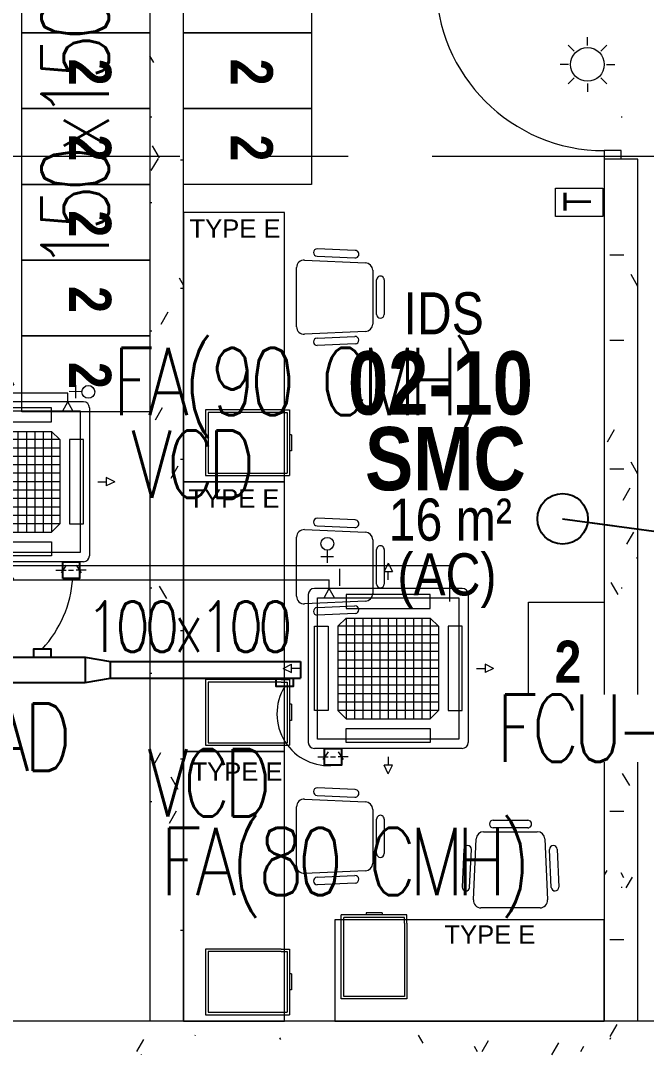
# Model space of a CAD drawing. Header units: millimetres. Extents: x 50620 to 404449, y -131543 to 97.
# Drawn here: x 357970 to 361687, y -98123 to -91993 of the extents above; entities that cross this region are included whole.
import ezdxf

# ---------------------------------------------------------------- set-up
doc = ezdxf.new("R2010")
doc.units = ezdxf.units.MM
doc.linetypes.add('CONTINOUS', pattern=[0])
doc.linetypes.add('IDA - Grid Line', pattern=[3500, 2000, -500, 500, -500])
for name, color, linetype, lineweight in [('1599_DB_A_BLK2_HQ_R21-2ND STOREY 20230517--$0$A-_DETA----_ED-1', 8, 'Continuous', 9), ('1599_DB_A_BLK2_HQ_R21-2ND STOREY 20230517--$0$A-_DOOR----_E', 8, 'Continuous', 9), ('1599_DB_A_BLK2_HQ_R21-2ND STOREY 20230517--$0$S-_COLN----_E', 8, 'Continuous', 9), ('A-_FURT----_E', 8, 'Continuous', 9), ('A-_ROOMNAME_A', 8, 'Continuous', 9), ('A-_WALL----_H-1', 8, 'Continuous', 9), ('A-_WALLPRTN_E', 8, 'Continuous', 9), ('A-_WALLPRTN_E-1', 8, 'Continuous', 18), ('FURNITURE', 8, 'Continuous', 9), ('M-_ACMV TX', 6, 'Continuous', 25), ('M-_ACON----_E-N', 7, 'Continuous', 9), ('M-_ARCHI', 8, 'Continuous', 5), ('M-AC-TEXT', 5, 'CONTINOUS', 25), ('M-ACMV_CDP', 190, 'DRAIN_PIPE', 13), ('M-ACMV_FAD', 3, 'Continuous', 25), ('M-ACMV_FCU', 5, 'Continuous', 25), ('M-ACMV_FLEXD', 222, 'Continuous', 25), ('M-ACMV_PW', 8, 'REFRIGERANT', 25), ('M-ACMV_REF-P', 134, '500-1-RP', 9), ('M-ACMV_REMOTE', 222, 'Continuous', 5), ('M-FA TEXT', 3, 'Continuous', 25), ('M_ACMV_ANNOTATION', 7, 'Continuous', 20)]:
    doc.layers.add(name, color=color, linetype=linetype, lineweight=lineweight)
doc.layers.add('S-_ANOTGRID_E-1', color=9, linetype='IDA - Grid Line', lineweight=5, true_color=0x808080)
doc.styles.add('Arial', font='arial.ttf', dxfattribs={"width": 0.8, "height": 300})
doc.styles.add('Arial Narrow_2', font='ARIALN.TTF', dxfattribs={"height": 90})
doc.styles.add('Arial Narrow_4', font='ARIALN.TTF', dxfattribs={"height": 375})
doc.styles.add('Arial Narrow_B_2', font='ARIALNB.TTF', dxfattribs={"height": 500})
doc.styles.add('Arial Narrow_B_3', font='ARIALNB.TTF', dxfattribs={"height": 450})
doc.styles.add('Arial Narrow_B_4', font='ARIALNB.TTF', dxfattribs={"height": 500})
doc.styles.add('Arial_3', font='arial.ttf', dxfattribs={"height": 500})
doc.styles.add('ROMANS', font='romans.shx', dxfattribs={"width": 0.8})
doc.styles.get("Standard").update_dxf_attribs({"font": 'arial.ttf'})
doc.linetypes.add('500-1-RP', pattern='A,0.75,-0.5,0.75,-0.5,0.75,-0.5,0.75,-1.7,["RP",Standard,S=1,R=0,X=-1,Y=-0.5],-1.7', length=7.9)
doc.linetypes.add('BATTING', pattern='A,0.0001,-0.1,[134,ltypeshp.shx,S=0.1,R=0,X=-0.1,Y=0],-0.2,[134,ltypeshp.shx,S=0.1,R=180,X=0.1,Y=0],-0.1', length=0.4001)
doc.linetypes.add('DRAIN_PIPE', pattern='A,0.5,-0.2,["D",Standard,S=0.1,R=0,X=-0.1,Y=-0.05],-0.25', length=0.95)
doc.linetypes.add('REFRIGERANT', pattern='A,15,-5.08,["R",Standard,S=2.54,R=0,X=-2.54,Y=-1.27],-5.08', length=25.16)
doc.dimstyles.get("Standard").update_dxf_attribs({"dimtxt": 200, "dimasz": 150, "dimexe": 0.18, "dimexo": 0.0625, "dimgap": 10, "dimtad": 1, "dimtih": 1, "dimtoh": 1, "dimdec": 0, "dimzin": 0, "dimdsep": 46, "dimtxsty": 'Standard', "dimcen": 0.09, "dimclrd": 256, "dimclre": 256, "dimclrt": 256, "dimadec": 0, "dimazin": 0, "dimtfac": 1, "dimtdec": 0, "dimtofl": 0, "dimtmove": 0, "dimatfit": 3, "dimfxl": 1, "dimtolj": 1, "dimtzin": 0, "dimarcsym": 1})
pattern_1 = [(360, (102886.37, 38752.37), (1016, 254), [83.82, -678.18, 83.82, -678.18, -4064]), (360, (102886.37, 38752.37), (1016, 254), [-1524, 83.82, -1440.18, 83.82, -678.18, -1778]), (360, (102886.37, 38752.37), (1016, 254), [-3810, 83.82, -424.18, 83.82, -1186.18]), (120, (103267.37, 38879.37), (-727.97045, 752.8818), [83.82, -678.18, 83.82, -678.18, -4064]), (120, (103267.37, 38879.37), (-727.97045, 752.8818), [-1524, 83.82, -1440.18, 83.82, -678.18, -1778]), (120, (103267.37, 38879.37), (-727.97045, 752.8818), [-3810, 83.82, -424.18, 83.82, -1186.18]), (240, (103394.37, 39387.37), (-288.02955, -1006.8818), [83.82, -678.18, 83.82, -678.18, -4064]), (240, (103394.37, 39387.37), (-288.02955, -1006.8818), [-1524, 83.82, -1440.18, 83.82, -678.18, -1778]), (240, (103394.37, 39387.37), (-288.02955, -1006.8818), [-3810, 83.82, -424.18, 83.82, -1186.18])]
pattern_2 = [(6e-11, (-28420.7, -3975.34), (1016, 254), [83.82, -678.18, 83.82, -678.18, -4064]), (6e-11, (-28420.7, -3975.34), (1016, 254), [-1524, 83.82, -1440.18, 83.82, -678.18, -1778]), (6e-11, (-28420.7, -3975.34), (1016, 254), [-3810, 83.82, -424.18, 83.82, -1186.18]), (120, (-28039.7, -3848.34), (-727.9705, 752.8818), [83.82, -678.18, 83.82, -678.18, -4064]), (120, (-28039.7, -3848.34), (-727.9705, 752.8818), [-1524, 83.82, -1440.18, 83.82, -678.18, -1778]), (120, (-28039.7, -3848.34), (-727.9705, 752.8818), [-3810, 83.82, -424.18, 83.82, -1186.18]), (240, (-27912.7, -3340.34), (-288.0295, -1006.8818), [83.82, -678.18, 83.82, -678.18, -4064]), (240, (-27912.7, -3340.34), (-288.0295, -1006.8818), [-1524, 83.82, -1440.18, 83.82, -678.18, -1778]), (240, (-27912.7, -3340.34), (-288.0295, -1006.8818), [-3810, 83.82, -424.18, 83.82, -1186.18])]

# ---------------------------------------------------------------- blocks, each defined once
blk = doc.blocks.new('Thermostat')
at = {"color": 222, "lineweight": 0}
blk.add_lwpolyline([(817450, 27872), (817750, 27872), (817750, 27372), (817450, 27372)], close=True, dxfattribs=at)
at = {"color": 222, "lineweight": 0, "insert": (817504, 27788), "char_height": 291, "attachment_point": 1, "style": 'Arial Narrow_2'}
blk.add_mtext_dynamic_manual_height_columns('T', width=565.64, gutter_width=1.94, heights=[0], dxfattribs=at)
blk = doc.blocks.new('A$Ca8a76259')
at = {"layer": 'M-ACMV_FCU', "lineweight": 18}
for p, q in [((0, 625), (-25, 575)), ((0, 625), (25, 575)), ((-25, 575), (25, 575)), ((0, 525), (0, 575)), ((-475, 439), (-475, -439)), ((439, 475), (-439, 475)), ((439, 475), (439, 475)), ((475, 439), (475, 439)), ((475, 439), (475, -439)), ((-298.5, 250), (-250, 298.5)), ((-298.5, 250), (-298.5, -250)), ((298.5, 250), (-298.5, 250)), ((-250, 298.5), (250, 298.5)), ((-250, 298.5), (-250, -298.5)), ((-200, 298.5), (-200, -298.5)), ((-150, 298.5), (-150, -298.5)), ((-100, 298.5), (-100, -298.5)), ((-50, 298.5), (-50, -298.5)), ((0, 298.5), (0, -298.5)), ((50, 298.5), (50, -298.5)), ((100, 298.5), (100, -298.5)), ((150, 298.5), (150, -298.5)), ((200, 298.5), (200, -298.5)), ((250, 298.5), (298.5, 250)), ((250, 298.5), (250, -298.5)), ((298.5, 250), (298.5, -250)), ((298.5, 200), (-298.5, 200)), ((298.5, 150), (-298.5, 150)), ((298.5, 100), (-298.5, 100)), ((-625, 0), (-575, 25)), ((-625, 0), (-575, -25)), ((-575, -25), (-575, 25)), ((-525, 0), (-575, 0)), ((298.5, 50), (-298.5, 50)), ((298.5, 0), (-298.5, 0)), ((525, 0), (575, 0)), ((575, 25), (575, -25)), ((625, 0), (575, 25)), ((625, 0), (575, -25)), ((298.5, -50), (-298.5, -50)), ((298.5, -100), (-298.5, -100)), ((298.5, -150), (-298.5, -150)), ((298.5, -200), (-298.5, -200)), ((-250, -298.5), (-298.5, -250)), ((298.5, -250), (-298.5, -250)), ((-250, -298.5), (250, -298.5)), ((250, -298.5), (298.5, -250)), ((439, -475), (-439, -475)), ((0, -525), (0, -575)), ((25, -575), (-25, -575)), ((0, -625), (-25, -575)), ((0, -625), (25, -575))]:
    blk.add_line(p, q, dxfattribs=at)
for points in [[(-250, 356), (250, 356), (250, 439), (-250, 439)], [(420, 420), (420, -420), (-420, -420), (-420, 420)], [(-356, 250), (-356, -250), (-439, -250), (-439, 250)], [(356, 250), (356, -250), (439, -250), (439, 250)], [(-250, -356), (250, -356), (250, -439), (-250, -439)]]:
    blk.add_lwpolyline(points, close=True, dxfattribs=at)
for centre, start, end in [((-439, 439), 90, 180), ((439, 439), 0, 90), ((-439, -439), 180, 270), ((439, -439), 270, 0)]:
    blk.add_arc(centre, 36, start, end, dxfattribs=at)
blk = doc.blocks.new('A$C81577ca4')
at = {"layer": 'M-ACMV_REF-P', "lineweight": 0, "ltscale": 0.75}
for p, q in [((19, -95), (-36, -125)), ((-36, -125), (-86, -125)), ((19, -155), (-36, -125))]:
    blk.add_line(p, q, dxfattribs=at)
blk = doc.blocks.new('SSO')
at = {"layer": 'M-ACMV_PW', "color": 1, "linetype": 'ByBlock', "lineweight": 5}
for points in [[(1064770.8, 20778.3), (1064771.8, 20867.5)], [(1064770.8, 20778.3), (1064771.8, 20867.5)], [(1064770.8, 20778.3), (1064771.8, 20867.5)], [(1064770.8, 20778.3), (1064771.8, 20867.5)], [(1064770.8, 20778.3), (1064771.8, 20867.5)], [(1064770.8, 20778.3), (1064771.8, 20867.5)], [(1064815.9, 20822.4), (1064726.7, 20823.4)], [(1064815.9, 20822.4), (1064726.7, 20823.4)]]:
    blk.add_lwpolyline(points, dxfattribs=at)
blk.add_circle((1064770.3, 20733.6), 44.6, dxfattribs=at)
blk.add_circle((1064770.3, 20733.6), 44.6, dxfattribs=at)
blk = doc.blocks.new('A$C49267d6b')
at = {"layer": 'M-_ACON----_E-N', "lineweight": 0}
for p, q in [((0, 127), (0, 76.2)), ((-25.4, 76.2), (12.7, 101.6)), ((0, 63.5), (0, 38.1)), ((-25.4, 25.4), (12.7, 0)), ((0, -25.4), (0, 25.4))]:
    blk.add_line(p, q, dxfattribs=at)
blk = doc.blocks.new('1599_DB_A_BLK2_HQ_R21-2ND STOREY 20230517--$0$IDA - Strobe Light - IDA - Strobe Light-3509615-LINKVIEW_BLK2_2ND STOREY')
at = {"layer": '1599_DB_A_BLK2_HQ_R21-2ND STOREY 20230517--$0$A-_DETA----_ED-1'}
for p, q in [((-79.5, 279.5), (-114.9, 314.9)), ((0, 312.5), (0, 362.5)), ((79.5, 279.5), (114.9, 314.9)), ((-112.5, 200), (-162.5, 200)), ((112.5, 200), (162.5, 200)), ((-79.5, 120.5), (-114.9, 85.1)), ((0, 87.5), (0, 37.5)), ((79.5, 120.5), (114.9, 85.1))]:
    blk.add_line(p, q, dxfattribs=at)
blk.add_circle((0, 200), 100, dxfattribs=at)
blk = doc.blocks.new('1599_DB_A_BLK2_HQ_R21-2ND STOREY 20230517--$0$IDA - F - Single - Swing - 1100L X 2200H - B2-TD01-3240950-LINKVIEW_BLK2_2ND STOREY')
at = {"layer": '1599_DB_A_BLK2_HQ_R21-2ND STOREY 20230517--$0$A-_DOOR----_E'}
for p, q in [((500, 1050), (450, 1050)), ((450, 1050), (450, 50)), ((500, 50), (500, 1050)), ((-500, 50), (-550, 50)), ((-500, -50), (-500, 50)), ((450, 50), (500, 50)), ((550, 50), (500, 50)), ((500, 50), (500, -50)), ((-550, -50), (-500, -50)), ((500, -50), (550, -50))]:
    blk.add_line(p, q, dxfattribs=at)
blk.add_arc((500, 50), 1000, 90, 180, dxfattribs=at)
blk = doc.blocks.new('ARCHI 2ND_2024 09 11')
at = {"layer": '1599_DB_A_BLK2_HQ_R21-2ND STOREY 20230517--$0$S-_COLN----_E', "lineweight": 5}
h = blk.add_hatch(dxfattribs=at)
h.set_pattern_fill('FP_3', color=8, style=0, pattern_type=2)
h.set_pattern_definition(pattern_2)
h.paths.add_polyline_path([(-23450, -64481.7), (-23350, -64481.7), (-23350, -63616.7), (-23450, -63616.7)], flags=0)
h = blk.add_hatch(dxfattribs=at)
h.set_pattern_fill('FP_3', color=8, style=0, pattern_type=2)
h.set_pattern_definition(pattern_2)
h.paths.add_polyline_path([(-23550, -70133.3), (-23350, -70133.3), (-23350, -64816.7), (-23550, -64816.7), (-23550, -68307.3)])
h = blk.add_hatch(dxfattribs=at)
h.set_pattern_fill('FP_3', color=8, style=0, pattern_type=2)
h.set_pattern_definition([(6e-11, (-28420.7, -3992.17), (1016, 254), [83.82, -678.18, 83.82, -678.18, -4064]), (6e-11, (-28420.7, -3992.17), (1016, 254), [-1524, 83.82, -1440.18, 83.82, -678.18, -1778]), (6e-11, (-28420.7, -3992.17), (1016, 254), [-3810, 83.82, -424.18, 83.82, -1186.18]), (120, (-28039.7, -3865.17), (-727.9705, 752.8818), [83.82, -678.18, 83.82, -678.18, -4064]), (120, (-28039.7, -3865.17), (-727.9705, 752.8818), [-1524, 83.82, -1440.18, 83.82, -678.18, -1778]), (120, (-28039.7, -3865.17), (-727.9705, 752.8818), [-3810, 83.82, -424.18, 83.82, -1186.18]), (240, (-27912.7, -3357.17), (-288.0295, -1006.8818), [83.82, -678.18, 83.82, -678.18, -4064]), (240, (-27912.7, -3357.17), (-288.0295, -1006.8818), [-1524, 83.82, -1440.18, 83.82, -678.18, -1778]), (240, (-27912.7, -3357.17), (-288.0295, -1006.8818), [-3810, 83.82, -424.18, 83.82, -1186.18])])
h.paths.add_polyline_path([(-23450, -70133.3), (-23450, -70033.3), (-34350, -70033.3), (-34350, -70133.3), (-25861.6, -70133.3)], flags=0)
at = {"layer": 'A-_WALL----_H-1', "lineweight": 5}
h = blk.add_hatch(dxfattribs=at)
h.set_pattern_fill('FP_3', color=8, style=0, pattern_type=2)
h.set_pattern_definition([(6e-11, (102886.37, 38752.37), (1016, 254), [83.82, -678.18, 83.82, -678.18, -4064]), (6e-11, (102886.37, 38752.37), (1016, 254), [-1524, 83.82, -1440.18, 83.82, -678.18, -1778]), (6e-11, (102886.37, 38752.37), (1016, 254), [-3810, 83.82, -424.18, 83.82, -1186.18]), (120, (103267.37, 38879.37), (-727.97045, 752.8818), [83.82, -678.18, 83.82, -678.18, -4064]), (120, (103267.37, 38879.37), (-727.97045, 752.8818), [-1524, 83.82, -1440.18, 83.82, -678.18, -1778]), (120, (103267.37, 38879.37), (-727.97045, 752.8818), [-3810, 83.82, -424.18, 83.82, -1186.18]), (240, (103394.37, 39387.37), (-288.02955, -1006.8818), [83.82, -678.18, 83.82, -678.18, -4064]), (240, (103394.37, 39387.37), (-288.02955, -1006.8818), [-1524, 83.82, -1440.18, 83.82, -678.18, -1778]), (240, (103394.37, 39387.37), (-288.02955, -1006.8818), [-3810, 83.82, -424.18, 83.82, -1186.18])])
h.paths.add_polyline_path([(-26050, -69933), (-26050, -63616.7), (-26250, -63616.7), (-26250, -69933)])
h = blk.add_hatch(dxfattribs=at)
h.set_pattern_fill('FP_3', color=256, style=0, pattern_type=2)
h.set_pattern_definition(pattern_1)
h.paths.add_polyline_path([(-23450, -69141.7), (-23350, -69141.7), (-23350, -66416.7), (-23450, -66416.7)])
h.paths.add_polyline_path([(-23350, -65316.7), (-23350, -64481.7), (-23450, -64481.7), (-23450, -65316.7), (-23400, -65316.7)])
h = blk.add_hatch(dxfattribs=at)
h.set_pattern_fill('FP_3', color=256, style=0, pattern_type=2)
h.set_pattern_definition(pattern_1)
h.paths.add_polyline_path([(-21475, -70116.5), (-21475, -70016.5), (-22150, -70016.5), (-22150, -70116.5), (-21577.6, -70116.5)])
h.paths.add_polyline_path([(-23350, -70116.5), (-23250, -70116.5), (-23250, -70016.5), (-23350, -70016.5), (-23350, -70066.5)])
h.paths.add_polyline_path([(-34350, -70116.5), (-23450, -70116.5), (-23450, -70016.5), (-34350, -70016.5), (-34350, -70066.5)])
h.paths.add_polyline_path([(-35450, -70116.5), (-35450, -70016.5), (-36125, -70016.5), (-36125, -70116.5)])
at = {"color": 8, "lineweight": 5}
for p, q in [((-25918.8, -66305.9), (-25918.8, -66695.9)), ((-25469.3, -66305.9), (-25918.8, -66305.9)), ((-25903.8, -66320.9), (-25903.8, -66680.9)), ((-25469.3, -66320.9), (-25903.8, -66320.9)), ((-25469.3, -66305.9), (-25419.4, -66305.9)), ((-25469.3, -66320.9), (-25434.4, -66320.9)), ((-25434.4, -66320.9), (-25434.4, -66680.9)), ((-25419.4, -66305.9), (-25419.4, -66695.9)), ((-25419.4, -66305.9), (-25419.4, -66695.9)), ((-25408.4, -66452.9), (-25419.4, -66452.9)), ((-25408.4, -66452.9), (-25408.4, -66548.8)), ((-25408.4, -66548.8), (-25419.4, -66548.8)), ((-25903.8, -66680.9), (-25434.4, -66680.9)), ((-25918.8, -66695.9), (-25419.4, -66695.9)), ((-25918.8, -67905.9), (-25918.8, -68295.9)), ((-25469.3, -67905.9), (-25918.8, -67905.9)), ((-25469.3, -67905.9), (-25419.4, -67905.9)), ((-25419.4, -67905.9), (-25419.4, -68295.9)), ((-25419.4, -67905.9), (-25419.4, -68295.9)), ((-25903.8, -67920.9), (-25903.8, -68280.9)), ((-25469.3, -67920.9), (-25903.8, -67920.9)), ((-25469.3, -67920.9), (-25434.4, -67920.9)), ((-25434.4, -67920.9), (-25434.4, -68280.9)), ((-25408.4, -68052.9), (-25419.4, -68052.9)), ((-25408.4, -68052.9), (-25408.4, -68148.8)), ((-25408.4, -68148.8), (-25419.4, -68148.8)), ((-25903.8, -68280.9), (-25434.4, -68280.9)), ((-25918.8, -68295.9), (-25419.4, -68295.9)), ((-24722.6, -69302.6), (-25112.6, -69302.6)), ((-24722.6, -69302.6), (-25112.6, -69302.6)), ((-25112.6, -69802.1), (-25112.6, -69302.6)), ((-24737.6, -69317.6), (-25097.6, -69317.6)), ((-25097.6, -69787.1), (-25097.6, -69317.6)), ((-24965.6, -69291.7), (-24965.6, -69302.6)), ((-24869.7, -69291.7), (-24965.6, -69291.7)), ((-24869.7, -69291.7), (-24869.7, -69302.6)), ((-24737.6, -69352.6), (-24737.6, -69317.6)), ((-24722.6, -69352.6), (-24722.6, -69302.6)), ((-24737.6, -69352.6), (-24737.6, -69787.1)), ((-24722.6, -69352.6), (-24722.6, -69802.1)), ((-25918.8, -69505.9), (-25918.8, -69895.9)), ((-25469.3, -69505.9), (-25918.8, -69505.9)), ((-25469.3, -69505.9), (-25419.4, -69505.9)), ((-25419.4, -69505.9), (-25419.4, -69895.9)), ((-25419.4, -69505.9), (-25419.4, -69895.9)), ((-25903.8, -69520.9), (-25903.8, -69880.9)), ((-25469.3, -69520.9), (-25903.8, -69520.9)), ((-25469.3, -69520.9), (-25434.4, -69520.9)), ((-25434.4, -69520.9), (-25434.4, -69880.9)), ((-25408.4, -69652.9), (-25419.4, -69652.9)), ((-25408.4, -69652.9), (-25408.4, -69748.8)), ((-25408.4, -69748.8), (-25419.4, -69748.8)), ((-24722.6, -69802.1), (-25112.6, -69802.1)), ((-24737.6, -69787.1), (-25097.6, -69787.1)), ((-25918.8, -69895.9), (-25419.4, -69895.9)), ((-25903.8, -69880.9), (-25434.4, -69880.9))]:
    blk.add_line(p, q, dxfattribs=at)
at = {"layer": '1599_DB_A_BLK2_HQ_R21-2ND STOREY 20230517--$0$S-_COLN----_E', "color": 8, "lineweight": 5}
for p, q in [((-23350, -64816.7), (-23550, -64816.7)), ((-23250, -69933.3), (-34350, -69933.3)), ((-23550, -69933.3), (-34050, -69933.3))]:
    blk.add_line(p, q, dxfattribs=at)
for points in [[(-23550, -64816.7), (-23550, -69933.3)], [(-23350, -69933.3), (-23350, -64816.7)], [(-23250, -69933.3), (-23350, -69933.3)]]:
    blk.add_lwpolyline(points, dxfattribs=at)
at = {"layer": 'A-_FURT----_E', "color": 8, "lineweight": 5}
for points in [[(-27010, -64066.7), (-27010, -63616.7), (-26250, -63616.7), (-26250, -64066.7)], [(-26050, -64066.7), (-26050, -63616.7), (-25290, -63616.7), (-25290, -64066.7)], [(-27010, -64516.7), (-27010, -64066.7), (-26250, -64066.7), (-26250, -64516.7)], [(-26050, -64516.7), (-26050, -64066.7), (-25290, -64066.7), (-25290, -64516.7)], [(-27010, -64966.7), (-27010, -64516.7), (-26250, -64516.7), (-26250, -64966.7)], [(-26050, -64966.7), (-26050, -64516.7), (-25290, -64516.7), (-25290, -64966.7)], [(-27010, -65416.7), (-27010, -64966.7), (-26250, -64966.7), (-26250, -65416.7)], [(-27010, -65866.7), (-27010, -65416.7), (-26250, -65416.7), (-26250, -65866.7)], [(-27010, -66316.7), (-27010, -65866.7), (-26250, -65866.7), (-26250, -66316.7)], [(-23550, -68206.1), (-24000, -68206.1), (-24000, -67446.1), (-23550, -67446.1)]]:
    blk.add_lwpolyline(points, close=True, dxfattribs=at)
at = {"layer": 'A-_WALLPRTN_E-1', "color": 8, "lineweight": 5}
for p, q in [((-26250, -63616.7), (-26250, -69933)), ((-26050, -69933), (-26050, -63616.7))]:
    blk.add_line(p, q, dxfattribs=at)
at = {"layer": 'FURNITURE', "color": 8, "lineweight": 5}
for p, q in [((-25450, -65133.3), (-26050, -65133.3)), ((-26050, -65133.3), (-26050, -66733.3)), ((-25450, -66133.3), (-25450, -65133.3)), ((-25256.3, -65393.9), (-25031.5, -65403.9)), ((-25029.5, -65358.9), (-25255.3, -65349)), ((-25377.8, -65811.9), (-25377.8, -65461)), ((-25330.8, -65416), (-24968.8, -65432.1)), ((-24925.8, -65477), (-24925.8, -65795.9)), ((-24902.8, -65739), (-24902.8, -65534)), ((-24857.8, -65534), (-24857.8, -65739)), ((-24968.8, -65840.9), (-25330.8, -65856.9)), ((-25256.3, -65879), (-25031.5, -65869.1)), ((-25029.5, -65914), (-25255.3, -65924)), ((-25450, -66733.3), (-25450, -66133.3)), ((-25450, -66733.3), (-26050, -66733.3)), ((-26050, -66733.3), (-26050, -68333.3)), ((-26050, -66733.3), (-25450, -66733.3)), ((-25450, -67733.3), (-25450, -66733.3)), ((-25256.3, -66993.9), (-25031.5, -67003.9)), ((-25029.5, -66958.9), (-25255.3, -66949)), ((-25330.8, -67016), (-24968.8, -67032.1)), ((-25377.8, -67411.9), (-25377.8, -67061)), ((-24925.8, -67077), (-24925.8, -67395.9)), ((-24902.8, -67339), (-24902.8, -67134)), ((-24857.8, -67134), (-24857.8, -67339)), ((-24968.8, -67440.9), (-25330.8, -67456.9)), ((-25256.3, -67479), (-25031.5, -67469.1)), ((-25029.5, -67514), (-25255.3, -67524)), ((-25450, -68333.3), (-25450, -67733.3)), ((-25450, -68333.3), (-26050, -68333.3)), ((-26050, -68333.3), (-26050, -69933.3)), ((-26050, -68333.3), (-25450, -68333.3)), ((-25450, -69333.3), (-25450, -68333.3)), ((-25029.5, -68558.9), (-25255.3, -68549)), ((-25330.8, -68616), (-24968.8, -68632.1)), ((-25256.3, -68593.9), (-25031.5, -68603.9)), ((-25377.8, -69011.9), (-25377.8, -68661)), ((-24925.8, -68677), (-24925.8, -68995.9)), ((-24902.8, -68939), (-24902.8, -68734)), ((-24857.8, -68734), (-24857.8, -68939)), ((-24209.7, -68741.1), (-24004.7, -68741.1)), ((-24266.7, -68809.1), (-23947.8, -68809.1)), ((-24004.7, -68786.1), (-24209.7, -68786.1)), ((-24327.7, -69214.1), (-24311.7, -68852.1)), ((-23902.8, -68852.1), (-23886.8, -69214.1)), ((-24384.8, -68912.8), (-24394.7, -69138.6)), ((-24349.8, -69139.6), (-24339.8, -68914.8)), ((-23864.7, -69139.6), (-23874.7, -68914.8)), ((-23829.7, -68912.8), (-23819.7, -69138.6)), ((-24968.8, -69040.9), (-25330.8, -69056.9)), ((-25256.3, -69079), (-25031.5, -69069.1)), ((-25029.5, -69114), (-25255.3, -69124)), ((-23931.8, -69261.1), (-24282.7, -69261.1)), ((-25450, -69933.3), (-25450, -69333.3)), ((-25150, -69333.3), (-25150, -69933.3)), ((-24150, -69333.3), (-25150, -69333.3)), ((-23550, -69333.3), (-24150, -69333.3)), ((-23550, -69933.3), (-23550, -69333.3)), ((-26050, -69933.3), (-25450, -69933.3)), ((-25150, -69933.3), (-23550, -69933.3))]:
    blk.add_line(p, q, dxfattribs=at)
for centre, radius, start, end in [((-25255.3, -65371.5), 22.5, 90, 267.46741), ((-25030.5, -65381.4), 22.5, 267.46741, 87.46741), ((-25332.8, -65461), 45, 87.46741, 180), ((-24970.8, -65477), 45, 0, 87.46741), ((-24880.3, -65534), 22.5, 0, 180), ((-24880.3, -65739), 22.5, 180, 0), ((-25332.8, -65811.9), 45, 180, 272.53259), ((-24970.8, -65795.9), 45, 272.53259, 0), ((-25255.3, -65901.5), 22.5, 92.53259, 270), ((-25030.5, -65891.5), 22.5, 272.53259, 92.53259), ((-25255.3, -66971.5), 22.5, 90, 267.46741), ((-25030.5, -66981.4), 22.5, 267.46741, 87.46741), ((-25332.8, -67061), 45, 87.46741, 180), ((-24970.8, -67077), 45, 0, 87.46741), ((-24880.3, -67134), 22.5, 0, 180), ((-24880.3, -67339), 22.5, 180, 0), ((-25332.8, -67411.9), 45, 180, 272.53259), ((-24970.8, -67395.9), 45, 272.53259, 0), ((-25255.3, -67501.5), 22.5, 92.53259, 270), ((-25030.5, -67491.5), 22.5, 272.53259, 92.53259), ((-25255.3, -68571.5), 22.5, 90, 267.46741), ((-25030.5, -68581.4), 22.5, 267.46741, 87.46741), ((-25332.8, -68661), 45, 87.46741, 180), ((-24970.8, -68677), 45, 0, 87.46741), ((-24880.3, -68734), 22.5, 0, 180), ((-24209.7, -68763.6), 22.5, 90, 270), ((-24004.7, -68763.6), 22.5, 270, 90), ((-24266.7, -68854.1), 45, 90, 177.46741), ((-23947.8, -68854.1), 45, 2.53259, 90), ((-24362.3, -68913.8), 22.5, 357.46741, 177.46741), ((-23852.2, -68913.8), 22.5, 2.53259, 182.53259), ((-24880.3, -68939), 22.5, 180, 0), ((-25332.8, -69011.9), 45, 180, 272.53259), ((-24970.8, -68995.9), 45, 272.53259, 0), ((-25255.3, -69101.5), 22.5, 92.53259, 270), ((-25030.5, -69091.5), 22.5, 272.53259, 92.53259), ((-24372.2, -69138.6), 22.5, 180, 357.46741), ((-23842.2, -69138.6), 22.5, 182.53259, 0), ((-24282.7, -69216.1), 45, 177.46741, 270), ((-23931.8, -69216.1), 45, 270, 2.53259)]:
    blk.add_arc(centre, radius, start, end, dxfattribs=at)
at = {"layer": 'S-_ANOTGRID_E-1', "color": 8, "lineweight": 5}
blk.add_line((-38572.1, -64800), (17962.1, -64800), dxfattribs=at)
at = {"layer": '1599_DB_A_BLK2_HQ_R21-2ND STOREY 20230517--$0$S-_COLN----_E', "color": 8, "lineweight": 5, "rotation": 90.0000000000586}
for name, p in [('1599_DB_A_BLK2_HQ_R21-2ND STOREY 20230517--$0$IDA - F - Single - Swing - 1100L X 2200H - B2-TD01-3240950-LINKVIEW_BLK2_2ND STOREY', (-23500, -64266.7)), ('1599_DB_A_BLK2_HQ_R21-2ND STOREY 20230517--$0$IDA - Strobe Light - IDA - Strobe Light-3509615-LINKVIEW_BLK2_2ND STOREY', (-23450, -64255.1))]:
    blk.add_blockref(name, p, dxfattribs=at)
at = {"layer": 'A-_FURT----_E', "color": 8, "lineweight": 5, "char_height": 250, "width": 196.413, "attachment_point": 1, "rotation": 270, "style": 'Arial Narrow_B_4'}
for insert in [(-26479.3, -64221), (-25519.3, -64221), (-26479.3, -64671), (-25519.3, -64671), (-26479.3, -65121), (-26479.3, -65571), (-26479.3, -66021)]:
    blk.add_mtext('2', dxfattribs=dict(at, insert=insert))
at = {"layer": 'A-_FURT----_E', "color": 8, "lineweight": 5, "insert": (-23845.6, -67675.4), "char_height": 250, "width": 196.413, "attachment_point": 1, "style": 'Arial Narrow_B_4'}
blk.add_mtext('2', dxfattribs=at)
at = {"layer": 'A-_ROOMNAME_A', "color": 8, "lineweight": 5, "attachment_point": 1}
for s, insert, char_height, width, style in [('IDS', (-24742.9, -65607.3), 250, 1843.881, 'Arial Narrow_2'), ('02-10', (-25072.8, -65958), 375, 6874.47, 'Arial Narrow_B_2'), ('SMC', (-24971.4, -66407.4), 375, 1563.291, 'Arial Narrow_B_3'), ('16 m²', (-24830.8, -66831.6), 250, 1362.869, 'Arial Narrow_4'), ('(AC)', (-24778.9, -67156.7), 250, 1362.869, 'Arial Narrow_4')]:
    blk.add_mtext(s, dxfattribs=dict(at, insert=insert, char_height=char_height, width=width, style=style))
at = {"layer": 'A-_WALLPRTN_E', "color": 8, "lineweight": 5, "style": 'Arial_3'}
for p in [(-26014.1, -65283.8), (-26020.2, -66885.1), (-26002.2, -68507.2), (-24499.5, -69474)]:
    blk.add_text('TYPE E', height=108.74, dxfattribs=at).set_placement(p)

msp = doc.modelspace()

# ---------------------------------------------------------------- block references
at = {"layer": 'M-_ARCHI', "lineweight": 5, "extrusion": (0.000419962, 1.0854e-05, 1), "rotation": 359.9999887056363}
msp.add_blockref('ARCHI 2ND_2024 09 11', (384987.1, -27998.1, 422.1), dxfattribs=at)

# ---------------------------------------------------------------- next in the draw order: linework, layer by layer
at = {"layer": 'M-ACMV_CDP', "ltscale": 2.5}
for p in [(357545.3, -95227.2), (360520.5, -95440.9)]:
    msp.add_line(p, (360520.5, -95227.2), dxfattribs=at)
at = {"layer": 'M-ACMV_FAD'}
for p, q in [((355553.6, -95771.8, -43), (358353.6, -95771.8, -43)), ((358353.6, -95771.8, 16.3), (358353.6, -95921.8, -102.3)), ((358353.6, -95771.8, -43), (358503.6, -95796.8, -43)), ((358503.6, -95896.8, -43), (358503.6, -95796.8, -43)), ((358503.6, -95796.8, -44.1), (359631.7, -95796.8, -19.3)), ((359631.7, -95796.8, -19.3), (359631.7, -95896.8, -98.4)), ((355553.6, -95921.8, -43), (358353.6, -95921.8, -43)), ((358353.6, -95921.8, -43), (358503.6, -95896.8, -43)), ((358503.6, -95896.8, -44.1), (359631.7, -95896.8, -19.3))]:
    msp.add_line(p, q, dxfattribs=at)
for points in [[(358219.6, -95305.1), (358219.6, -95205.1), (358319.6, -95205.1), (358319.6, -95305.1)], [(359775.8, -96413.3), (359775.8, -96313.3), (359875.8, -96313.3), (359875.8, -96413.3)]]:
    msp.add_lwpolyline(points, close=True, dxfattribs=at)
at = {"layer": 'M-ACMV_FAD', "elevation": -43}
msp.add_lwpolyline([(358048.9, -95771.8), (358048.9, -95721.8), (358148.9, -95721.8), (358148.9, -95771.8)], dxfattribs=at)
at = {"layer": 'M-ACMV_FAD', "elevation": -26}
msp.add_lwpolyline([(359488.8, -95895.4), (359588.8, -95895.4), (359588.8, -95945.4), (359488.8, -95945.4)], close=True, dxfattribs=at)
at = {"layer": 'M-ACMV_FLEXD', "color": 3, "linetype": 'BATTING', "lineweight": 0}
for centre, radius, start, end in [((357594.9, -95256.4, -26.2), 686.1, 317.282, 355.92611), ((359799.7, -96108, 25.9), 307.4, 148.08215, 276.65125)]:
    msp.add_arc(centre, radius, start, end, dxfattribs=at)
at = {"layer": 'M-ACMV_REF-P', "color": 219, "ltscale": 0.25, "true_color": 0x642165}
for p, q in [((358249.5, -94205.1), (357645.3, -94205.1)), ((357645.3, -95313.3), (359803.5, -95313.3))]:
    msp.add_line(p, q, dxfattribs=at)
at = {"layer": 'M-ACMV_REF-P', "color": 159, "ltscale": 0.25, "true_color": 0x22346e}
msp.add_line((359864.6, -95248), (359864.6, -95348), dxfattribs=at)

# ---------------------------------------------------------------- next in the draw order: block references
at = {"layer": 'M-_ACMV TX', "xscale": -1.181061443391948, "yscale": 1.181061443391948, "zscale": 1.181061443391948, "rotation": 90}
for p in [(358329.6, -95255.1), (359885.8, -96363.3)]:
    msp.add_blockref('A$C49267d6b', p, dxfattribs=at)
at = {"layer": 'M-ACMV_FAD'}
for p, rotation in [((358374.5, -94291.1), 270), ((359928.5, -95399.3), 269.9999999999999)]:
    msp.add_blockref('A$C81577ca4', p, dxfattribs=dict(at, rotation=rotation))
at = {"layer": 'M-ACMV_FCU'}
msp.add_blockref('A$Ca8a76259', (357903.6, -94730.1), dxfattribs=at)
at = {"layer": 'M-ACMV_PW', "color": 1, "linetype": 'ByBlock', "lineweight": 5, "xscale": 0.85, "yscale": 0.85, "zscale": 0.85}
for p, rotation in [((375995.5, -999251.3, 775.5), 89.99999999999999), ((1264846.8, -77474.9, -960), 180)]:
    msp.add_blockref('SSO', p, dxfattribs=dict(at, rotation=rotation))
at = {"layer": 'M-ACMV_REMOTE', "lineweight": 5, "xscale": 0.5625, "yscale": 0.5625, "zscale": 0.5625, "rotation": 89.99999999999999}
msp.add_blockref('Thermostat', (376825.5, -552971), dxfattribs=at)

# ---------------------------------------------------------------- next in the draw order: texts
at = {"layer": 'M-AC-TEXT', "insert": (360793.9, -96393.6), "char_height": 400, "width": 1331.271, "attachment_point": 7, "line_spacing_factor": 0.8, "style": 'ROMANS', "bg_fill": 3, "box_fill_scale": 1, "bg_fill_color": 256, "bg_fill_transparency": 0}
msp.add_mtext('{\\Fsimplex|c0;\\T0.8;FCU-8-4}', dxfattribs=at)
at = {"layer": 'M-FA TEXT', "linetype": 'Continuous', "insert": (358493.2, -93476.1, -31), "char_height": 400, "width": 2642.858, "attachment_point": 7, "rotation": 90, "line_spacing_factor": 0.8, "style": 'Arial'}
msp.add_mtext('{\\Fsimplex|c0;\\T0.8;150x150 FAD}', dxfattribs=at)
at = {"layer": 'M-FA TEXT', "char_height": 400, "attachment_point": 7, "line_spacing_factor": 0.8, "style": 'ROMANS'}
for s, insert, width in [('{\\Fsimplex|c0;\\T0.8;FA(90 CMH)}', (358513.5, -94469, -44.1), 2421.745), ('{\\Fsimplex|c0;\\T0.8;VCD}', (358624.7, -94826.4), 1349.021), ('{\\Fsimplex|c0;\\T0.8;VCD}', (358721, -96716.9, -271.6), 809.516), ('{\\Fsimplex|c0;\\T0.8;FA(80 CMH)}', (358796.5, -97317.9), 2404.171)]:
    msp.add_mtext(s, dxfattribs=dict(at, insert=insert, width=width))
at = {"layer": 'M-FA TEXT', "linetype": 'Continuous', "attachment_point": 7, "line_spacing_factor": 0.8, "style": 'Arial'}
for s, insert, char_height, width in [('{\\Fromans|c0;\\T0.8;100x100}', (358357, -95740.4), 300, 2271.35), ('{\\Fsimplex|c0;\\T0.8;150x150 FAD }', (355783.2, -96446.5, 273.7), 400, 2936.838)]:
    msp.add_mtext(s, dxfattribs=dict(at, insert=insert, char_height=char_height, width=width))

# ---------------------------------------------------------------- next in the draw order: block references
at = {"layer": 'M-ACMV_FCU'}
msp.add_blockref('A$Ca8a76259', (360153.6, -95838.3), dxfattribs=at)

# ---------------------------------------------------------------- next in the draw order: leaders
at = {"layer": 'M_ACMV_ANNOTATION'}
msp.add_leader([(361189.6, -94950.4, -796.4), (369502.9, -96059.9, -799.9), (380642.2, -96059.9, -804.6)], dimstyle='Standard', override={"dimasz": 300, "dimtad": 0, "dimldrblk": 'DotBlank', "dimfxl": 100, "dimarcsym": 2}, dxfattribs=at)

doc.saveas('drawing.dxf')
